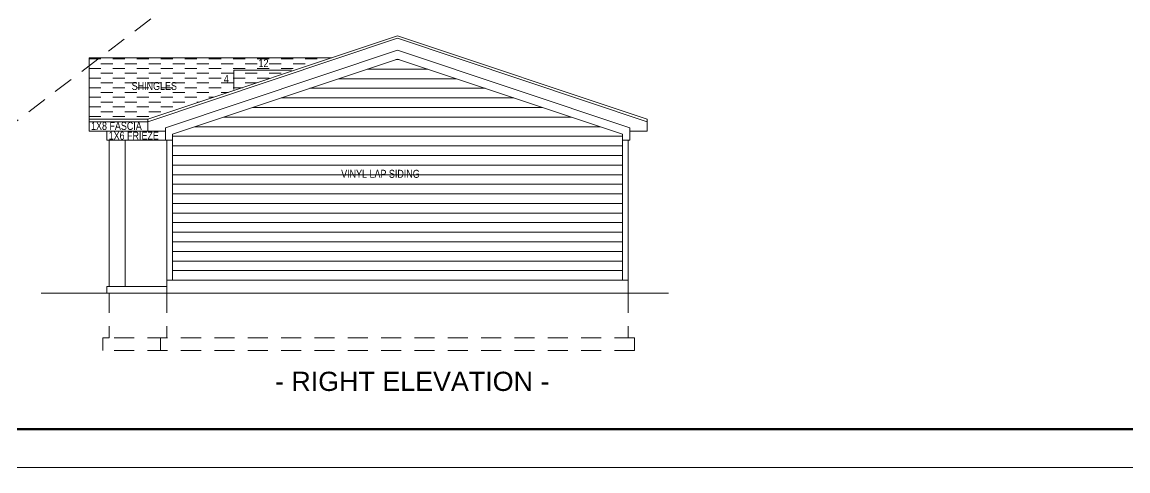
# Model space of a CAD drawing. Header units: inches. Extents: x -4443104 to -4439086, y 793046 to 798506.
# Drawn here: x -4440976 to -4440285, y 796961 to 797242 of the extents above; entities that cross this region are included whole.
import ezdxf

# ---------------------------------------------------------------- set-up
doc = ezdxf.new("R2010")
doc.units = ezdxf.units.IN
doc.header["$MEASUREMENT"] = 0
doc.linetypes.add('DGN Style 2', pattern=[20.825219, 12.495132, -8.330088])
doc.layers.add('Level 1', color=7, linetype='Continuous', lineweight=0)
doc.layers.add('Level 3', color=7, linetype='Continuous', lineweight=0)
doc.styles.add('Style-Arial', font='arial.ttf')

# ---------------------------------------------------------------- blocks, each defined once
blk = doc.blocks.new('412')
at = {"layer": 'Level 3', "color": 120, "linetype": 'Continuous', "lineweight": 13, "flags": 128}
blk.add_lwpolyline([(18, 0), (-18, 0), (-18, -12)], dxfattribs=at)
at = {"layer": 'Level 3', "color": 120, "linetype": 'Continuous', "lineweight": 13, "style": 'Style-Arial', "width": 0.8}
for s, p in [('12', (-2.53, 2)), ('4', (-24.23, -8.02))]:
    blk.add_text(s, height=5, dxfattribs=at).set_placement(p)

msp = doc.modelspace()

# ---------------------------------------------------------------- linework, layer by layer
at = {"layer": 'Level 1', "color": 7, "linetype": 'Continuous', "lineweight": 53}
msp.add_line((-4441106.0755, 796986.9512), (-4439474.0755, 796986.9512), dxfattribs=at)
at = {"layer": 'Level 1', "color": 7, "linetype": 'Continuous', "lineweight": 0}
msp.add_line((-4441154.0755, 796962.9512), (-4439426.0755, 796962.9512), dxfattribs=at)
at = {"layer": 'Level 3', "color": 120, "linetype": 'DGN Style 2', "lineweight": 13}
msp.add_line((-4439288.1557, 798467.1443), (-4441266.7495, 796960.8973), dxfattribs=at)
at = {"layer": 'Level 3', "color": 120, "linetype": 'Continuous', "lineweight": 13}
for p, q in [((-4440897.3723, 797180.7843), (-4440741.3723, 797232.9812)), ((-4440585.3723, 797180.7843), (-4440741.3723, 797232.9812)), ((-4440933.8723, 797173.2843), (-4440933.8723, 797219.2744)), ((-4440933.8723, 797219.2744), (-4440782.3376, 797219.2744)), ((-4440886.3723, 797175.4649), (-4440741.3723, 797223.9812)), ((-4440881.8723, 797171.4706), (-4440741.3723, 797218.4812)), ((-4440596.3723, 797175.4649), (-4440741.3723, 797223.9812)), ((-4440600.8723, 797171.4706), (-4440741.3723, 797218.4812)), ((-4440897.3723, 797180.7843), (-4440933.8723, 797180.7843)), ((-4440897.3723, 797173.2843), (-4440897.3723, 797180.7843)), ((-4440585.3723, 797173.2843), (-4440585.3723, 797180.7843)), ((-4440897.3723, 797173.2843), (-4440933.8723, 797173.2843)), ((-4440922.8723, 797167.7843), (-4440922.8723, 797173.2843)), ((-4440886.3723, 797173.2843), (-4440897.3723, 797173.2843)), ((-4440886.3723, 797167.7843), (-4440886.3723, 797175.4649)), ((-4440881.8723, 797171.4706), (-4440881.8723, 797080.1577)), ((-4440600.8723, 797171.4706), (-4440600.8723, 797080.1577)), ((-4440596.3723, 797167.7843), (-4440596.3723, 797175.4649)), ((-4440596.3723, 797173.2843), (-4440585.3723, 797173.2843)), ((-4440881.8723, 797167.7843), (-4440922.8723, 797167.7843)), ((-4440921.3723, 797167.7843), (-4440921.3723, 797076.1577)), ((-4440911.3723, 797167.7843), (-4440911.3723, 797076.1577)), ((-4440885.3723, 797167.7843), (-4440885.3723, 797072.1577)), ((-4440600.8723, 797167.7843), (-4440596.3723, 797167.7843)), ((-4440597.3723, 797167.7843), (-4440597.3723, 797072.1577)), ((-4440885.3723, 797076.1577), (-4440922.8723, 797076.1577)), ((-4440922.8723, 797076.1577), (-4440922.8723, 797072.1577)), ((-4440597.3723, 797080.1577), (-4440885.3723, 797080.1577)), ((-4440572.1702, 797072.1577), (-4440963.8388, 797072.1577))]:
    msp.add_line(p, q, dxfattribs=at)
at = {"layer": 'Level 3', "color": 120, "linetype": 'Continuous', "lineweight": 0}
for p, q in [((-4440897.3723, 797179.2843), (-4440741.3723, 797231.4812)), ((-4440585.3723, 797179.2843), (-4440741.3723, 797231.4812)), ((-4440897.3723, 797179.2843), (-4440933.8723, 797179.2843))]:
    msp.add_line(p, q, dxfattribs=at)
at = {"layer": 'Level 3', "color": 251, "linetype": 'Continuous', "lineweight": 0}
for p, q in [((-4440933.8723, 797218.561), (-4440926.6112, 797218.561)), ((-4440919.1112, 797218.561), (-4440911.6112, 797218.561)), ((-4440904.1112, 797218.561), (-4440896.6112, 797218.561)), ((-4440889.1112, 797218.561), (-4440881.6112, 797218.561)), ((-4440874.1112, 797218.561), (-4440866.6112, 797218.561)), ((-4440859.1112, 797218.561), (-4440851.6112, 797218.561)), ((-4440844.1112, 797218.561), (-4440836.6112, 797218.561)), ((-4440829.1112, 797218.561), (-4440821.6112, 797218.561)), ((-4440814.1112, 797218.561), (-4440806.6112, 797218.561)), ((-4440799.1112, 797218.561), (-4440791.6112, 797218.561)), ((-4440933.8723, 797212.561), (-4440926.6112, 797212.561)), ((-4440926.6112, 797215.561), (-4440919.1112, 797215.561)), ((-4440919.1112, 797212.561), (-4440911.6112, 797212.561)), ((-4440911.6112, 797215.561), (-4440904.1112, 797215.561)), ((-4440904.1112, 797212.561), (-4440896.6112, 797212.561)), ((-4440896.6112, 797215.561), (-4440889.1112, 797215.561)), ((-4440889.1112, 797212.561), (-4440881.6112, 797212.561)), ((-4440881.6112, 797215.561), (-4440874.1112, 797215.561)), ((-4440874.1112, 797212.561), (-4440866.6112, 797212.561)), ((-4440866.6112, 797215.561), (-4440859.1112, 797215.561)), ((-4440859.1112, 797212.561), (-4440851.6112, 797212.561)), ((-4440851.6112, 797215.561), (-4440844.1112, 797215.561)), ((-4440844.1112, 797212.561), (-4440836.6112, 797212.561)), ((-4440836.6112, 797215.561), (-4440829.1112, 797215.561)), ((-4440829.1112, 797212.561), (-4440821.6112, 797212.561)), ((-4440821.6112, 797215.561), (-4440814.1112, 797215.561)), ((-4440814.1112, 797212.561), (-4440806.6112, 797212.561)), ((-4440806.6112, 797215.561), (-4440799.1112, 797215.561)), ((-4440933.8723, 797206.561), (-4440926.6112, 797206.561)), ((-4440926.6112, 797209.561), (-4440919.1112, 797209.561)), ((-4440919.1112, 797206.561), (-4440911.6112, 797206.561)), ((-4440911.6112, 797209.561), (-4440904.1112, 797209.561)), ((-4440904.1112, 797206.561), (-4440896.6112, 797206.561)), ((-4440896.6112, 797209.561), (-4440889.1112, 797209.561)), ((-4440889.1112, 797206.561), (-4440881.6112, 797206.561)), ((-4440881.6112, 797209.561), (-4440874.1112, 797209.561)), ((-4440874.1112, 797206.561), (-4440866.6112, 797206.561)), ((-4440866.6112, 797209.561), (-4440859.1112, 797209.561)), ((-4440859.1112, 797206.561), (-4440851.6112, 797206.561)), ((-4440851.6112, 797209.561), (-4440844.1112, 797209.561)), ((-4440844.1112, 797206.561), (-4440836.6112, 797206.561)), ((-4440836.6112, 797209.561), (-4440829.1112, 797209.561)), ((-4440829.1112, 797206.561), (-4440821.6112, 797206.561)), ((-4440821.6112, 797209.561), (-4440814.1112, 797209.561)), ((-4440933.8723, 797200.561), (-4440926.6112, 797200.561)), ((-4440926.6112, 797203.561), (-4440919.1112, 797203.561)), ((-4440919.1112, 797200.561), (-4440911.6112, 797200.561)), ((-4440911.6112, 797203.561), (-4440904.1112, 797203.561)), ((-4440904.1112, 797200.561), (-4440896.6112, 797200.561)), ((-4440896.6112, 797203.561), (-4440889.1112, 797203.561)), ((-4440889.1112, 797200.561), (-4440881.6112, 797200.561)), ((-4440881.6112, 797203.561), (-4440874.1112, 797203.561)), ((-4440874.1112, 797200.561), (-4440866.6112, 797200.561)), ((-4440866.6112, 797203.561), (-4440859.1112, 797203.561)), ((-4440859.1112, 797200.561), (-4440851.6112, 797200.561)), ((-4440851.6112, 797203.561), (-4440844.1112, 797203.561)), ((-4440844.1112, 797200.561), (-4440838.266, 797200.561)), ((-4440836.6112, 797203.561), (-4440829.3, 797203.561)), ((-4440933.8723, 797194.561), (-4440926.6112, 797194.561)), ((-4440926.6112, 797197.561), (-4440919.1112, 797197.561)), ((-4440926.6112, 797191.561), (-4440919.1112, 797191.561)), ((-4440919.1112, 797194.561), (-4440911.6112, 797194.561)), ((-4440911.6112, 797197.561), (-4440904.1112, 797197.561)), ((-4440911.6112, 797191.561), (-4440904.1112, 797191.561)), ((-4440904.1112, 797194.561), (-4440896.6112, 797194.561)), ((-4440896.6112, 797197.561), (-4440889.1112, 797197.561)), ((-4440896.6112, 797191.561), (-4440889.1112, 797191.561)), ((-4440889.1112, 797194.561), (-4440881.6112, 797194.561)), ((-4440881.6112, 797197.561), (-4440874.1112, 797197.561)), ((-4440881.6112, 797191.561), (-4440874.1112, 797191.561)), ((-4440874.1112, 797194.561), (-4440866.6112, 797194.561)), ((-4440866.6112, 797197.561), (-4440859.1112, 797197.561)), ((-4440866.6112, 797191.561), (-4440865.1642, 797191.561)), ((-4440859.1112, 797194.561), (-4440856.1981, 797194.561)), ((-4440851.6112, 797197.561), (-4440847.2321, 797197.561)), ((-4440933.8723, 797188.561), (-4440926.6112, 797188.561)), ((-4440926.6112, 797185.561), (-4440919.1112, 797185.561)), ((-4440919.1112, 797188.561), (-4440911.6112, 797188.561)), ((-4440911.6112, 797185.561), (-4440904.1112, 797185.561)), ((-4440904.1112, 797188.561), (-4440896.6112, 797188.561)), ((-4440896.6112, 797185.561), (-4440889.1112, 797185.561)), ((-4440889.1112, 797188.561), (-4440881.6112, 797188.561)), ((-4440933.8723, 797182.561), (-4440926.6112, 797182.561)), ((-4440919.1112, 797182.561), (-4440911.6112, 797182.561)), ((-4440904.1112, 797182.561), (-4440896.6112, 797182.561))]:
    msp.add_line(p, q, dxfattribs=at)
at = {"layer": 'Level 3', "color": 30, "linetype": 'Continuous', "lineweight": 0}
for p, q in [((-4440760.2713, 797212.1577), (-4440722.4733, 797212.1577)), ((-4440742.3392, 797218.1577), (-4440740.4054, 797218.1577)), ((-4440778.2034, 797206.1577), (-4440704.5412, 797206.1577)), ((-4440796.1356, 797200.1577), (-4440686.609, 797200.1577)), ((-4440814.0677, 797194.1577), (-4440668.6769, 797194.1577)), ((-4440831.9998, 797188.1577), (-4440650.7448, 797188.1577)), ((-4440849.9319, 797182.1577), (-4440632.8127, 797182.1577)), ((-4440881.8723, 797170.1577), (-4440600.8723, 797170.1577)), ((-4440867.864, 797176.1577), (-4440614.8806, 797176.1577)), ((-4440881.8723, 797164.1577), (-4440600.8723, 797164.1577)), ((-4440881.8723, 797158.1577), (-4440600.8723, 797158.1577)), ((-4440881.8723, 797152.1577), (-4440600.8723, 797152.1577)), ((-4440881.8723, 797146.1577), (-4440600.8723, 797146.1577)), ((-4440881.8723, 797140.1577), (-4440600.8723, 797140.1577)), ((-4440881.8723, 797134.1577), (-4440600.8723, 797134.1577)), ((-4440881.8723, 797128.1577), (-4440600.8723, 797128.1577)), ((-4440881.8723, 797122.1577), (-4440600.8723, 797122.1577)), ((-4440881.8723, 797116.1577), (-4440600.8723, 797116.1577)), ((-4440881.8723, 797110.1577), (-4440600.8723, 797110.1577)), ((-4440881.8723, 797104.1577), (-4440600.8723, 797104.1577)), ((-4440881.8723, 797098.1577), (-4440600.8723, 797098.1577)), ((-4440881.8723, 797092.1577), (-4440600.8723, 797092.1577)), ((-4440881.8723, 797086.1577), (-4440600.8723, 797086.1577))]:
    msp.add_line(p, q, dxfattribs=at)
at = {"layer": 'Level 3', "color": 120, "linetype": 'DGN Style 2', "lineweight": 0}
for p, q in [((-4440921.3723, 797072.1577), (-4440921.3723, 797044.1577)), ((-4440885.3723, 797072.1577), (-4440885.3723, 797044.1577)), ((-4440597.3723, 797072.1577), (-4440597.3723, 797044.1577)), ((-4440925.3723, 797044.1577), (-4440925.3723, 797036.1577)), ((-4440921.3723, 797044.1577), (-4440925.3723, 797044.1577)), ((-4440593.3723, 797044.1577), (-4440921.3723, 797044.1577)), ((-4440889.3723, 797044.1577), (-4440889.3723, 797036.1577)), ((-4440885.3723, 797044.1577), (-4440889.3723, 797044.1577)), ((-4440597.3723, 797044.1577), (-4440593.3723, 797044.1577)), ((-4440593.3723, 797044.1577), (-4440593.3723, 797036.1577)), ((-4440593.3723, 797036.1577), (-4440925.3723, 797036.1577))]:
    msp.add_line(p, q, dxfattribs=at)

# ---------------------------------------------------------------- block references
at = {"layer": 'Level 3', "color": 120, "linetype": 'Continuous', "lineweight": 13}
msp.add_blockref('412', (-4440825.6211, 797211.4731), dxfattribs=at)

# ---------------------------------------------------------------- texts
at = {"layer": 'Level 3', "color": 120, "linetype": 'Continuous', "lineweight": 13, "style": 'Style-Arial', "width": 0.8}
for s, p in [('SHINGLES', (-4440907.4051, 797199.1304)), ('1X8 FASCIA', (-4440932.7735, 797174.124)), ('1X6 FRIEZE', (-4440921.7821, 797168.0572)), ('VINYL LAP SIDING', (-4440776.5576, 797144.1966))]:
    msp.add_text(s, height=5, dxfattribs=at).set_placement(p)
at = {"layer": 'Level 3', "color": 120, "linetype": 'Continuous', "lineweight": 13, "style": 'Style-Arial'}
msp.add_text('- RIGHT ELEVATION -', height=12, dxfattribs=at).set_placement((-4440817.8851, 797010.9132))

doc.saveas('drawing.dxf')
